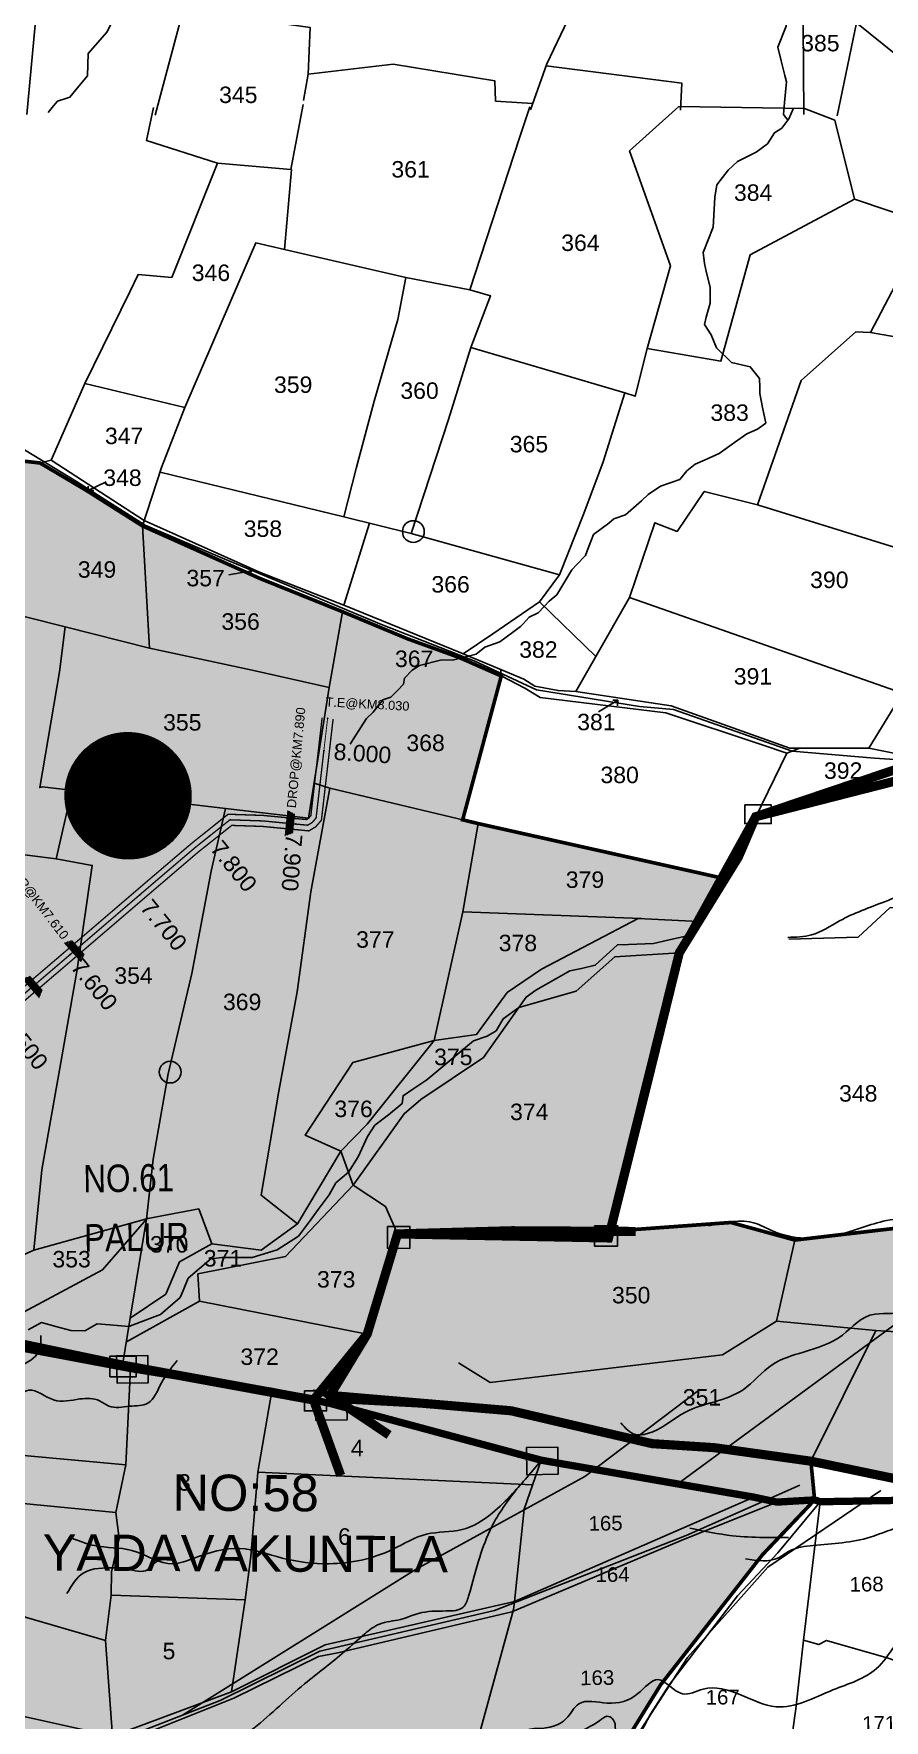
# Model space of a CAD drawing. Header units: inches. Extents: x 200003 to 248779, y 1594258 to 1607376.
# Drawn here: x 210331 to 211260, y 1603128 to 1604971 of the extents above; entities that cross this region are included whole.
import ezdxf
from ezdxf.enums import TextEntityAlignment as Align

# ---------------------------------------------------------------- set-up
doc = ezdxf.new("R2010")
doc.units = ezdxf.units.IN
doc.header["$LTSCALE"] = 15
doc.header["$MEASUREMENT"] = 0
doc.linetypes.add('DASHED2', pattern=[0.375, 0.25, -0.125])
doc.linetypes.add('HIDDEN2', pattern=[0.1875, 0.125, -0.0625])
for name, color, linetype in [('BOUNDRY STONES', 240, 'Continuous'), ('CANAL1', 7, 'Continuous'), ('CSMark', 72, 'Continuous'), ('DIMENSION', 7, 'Continuous'), ('PLOT', 7, 'Continuous'), ('PLOT NO', 7, 'Continuous'), ('PLOTS', 7, 'Continuous'), ('PLOTS NO', 7, 'Continuous'), ('ROAD', 1, 'Continuous'), ('ROADS', 1, 'Continuous'), ('STREAM', 4, 'Continuous'), ('STREAMS', 4, 'Continuous'), ('STRUCTURE', 5, 'Continuous'), ('text2', 7, 'Continuous'), ('VILLAGE BOUNDRY', 5, 'Continuous'), ('VILLAGE STONES', 240, 'Continuous'), ('WUA-14', 3, 'Continuous')]:
    doc.layers.add(name, color=color, linetype=linetype)
doc.styles.add('ARIALN', font='ARIALN.TTF')
doc.styles.get("Standard").update_dxf_attribs({"font": 'arial.ttf'})
pattern_1 = [(45, (0, 0), (-0.088388347648, 0.088388347648), [])]

# ---------------------------------------------------------------- blocks, each defined once
blk = doc.blocks.new('DROP')
h = blk.add_hatch()
h.set_pattern_fill('ANSI31', color=1, scale=10, angle=45)
h.set_pattern_definition([(90, (-324.4107, -25.7687), (-1.25, 0), [])])
h.paths.add_polyline_path([(-9.9, -4.3), (-13.8, 4.1), (13.8, 4.1), (10.2, -4.3)])
at = {"layer": 'STRUCTURE', "color": 5, "const_width": 0.49}
blk.add_lwpolyline([(-9.9, -4.3), (-13.8, 4.1), (13.8, 4.1), (10.2, -4.3), (-9.9, -4.3)], dxfattribs=at)
at = {"layer": 'STRUCTURE', "color": 5}
blk.add_circle((0, 0), 1.33, dxfattribs=at)

msp = doc.modelspace()

# ---------------------------------------------------------------- hatches: boundary and pattern name
at = {"layer": 'PLOTS NO', "true_color": 0xafd9aa}
h = msp.add_hatch(dxfattribs=at)
h.set_pattern_fill('ANSI31', color=9)
h.set_pattern_definition(pattern_1)
h.paths.add_polyline_path([(211326.4, 1603385.9), (211284.2, 1603389.5), (211180.2, 1603411.1), (211074.4, 1603425.9), (211006.6, 1603430.3), (210852.6, 1603466.2), (210636.6, 1603478), (210695.3, 1603550.1), (210728.4, 1603659.5), (210960.8, 1603662.4), (211092.8, 1603672), (211162.7, 1603652.8), (211293.3, 1603668.1), (211368.1, 1604048.2), (211474.1, 1604069.4), (211538.9, 1604053.4), (211559, 1604080.7), (211564.4, 1604117.4), (211605.1, 1604146), (211612.3, 1604184.7), (211644.1, 1604280.2), (211682.9, 1604381.5), (211761, 1604495.6), (211813.8, 1604632.1), (211868.6, 1604624.2), (211984.6, 1604634.3), (212059.5, 1604824.5), (212097.2, 1604915.5), (212091.2, 1605001.5), (212026.3, 1605110.4), (212085.5, 1605173.5), (212164.3, 1605252.9), (212209.3, 1605274.7), (212278.5, 1605328.9), (212351.4, 1605410.3), (212388.4, 1605400.9), (212480.3, 1605364.2), (212591.5, 1605298.5), (212625.8, 1605281.3), (212681.3, 1605229.5), (212740.8, 1605173), (212851, 1605097.7), (212891.7, 1605066.2), (212906.7, 1605055.9), (212962.8, 1605027.3), (212993.7, 1604972.1), (212911.3, 1604910.4), (212818.7, 1604848.4), (212729.8, 1604779.2), (212650.7, 1604685.8), (212616.5, 1604636.2), (212570.4, 1604526.3), (212519.2, 1604415.3), (212439.6, 1604249.4), (212419.5, 1604204), (212330.7, 1604118.5), (212304.8, 1604093.6), (212278.2, 1604078.6), (212150.3, 1603987.3), (212126.2, 1603962.1), (212110.9, 1603948.6), (212092.9, 1603933.8), (212064.9, 1603909.4), (212043.8, 1603889.3), (211993, 1603864.6), (211901.6, 1603806.4), (211845.4, 1603760.5), (211829.8, 1603730), (211825.8, 1603722.7), (211738.4, 1603652.2), (211635.4, 1603610.5), (211584.7, 1603572.2), (211502.8, 1603526.5), (211469.3, 1603512.5), (211414.3, 1603492.2)])
at = {"layer": 'PLOTS NO', "true_color": 0xf7abae}
h = msp.add_hatch(dxfattribs=at)
h.set_pattern_fill('ANSI31', color=241)
h.set_pattern_definition(pattern_1)
h.paths.add_polyline_path([(209323.8, 1604005.8), (209389.8, 1604112.6), (209424.7, 1604186.9), (209478.8, 1604292.5), (209493.9, 1604292.2), (209548.4, 1604368.4), (209634.9, 1604333.7), (209649.3, 1604415), (209713.5, 1604406.3), (209778.5, 1604564.1), (209799, 1604608.3), (209826.5, 1604606.8), (209818.9, 1604535.3), (209924.8, 1604512.1), (209906.4, 1604440.9), (209961.3, 1604369.3), (210051.2, 1604360), (210076.2, 1604289.7), (210115.4, 1604297.2), (210133.5, 1604381.3), (210271.8, 1604361.6), (210285.7, 1604458.9), (210295.2, 1604506.9), (210337.7, 1604502.1), (210388.5, 1604472), (210449.7, 1604433.3), (210578, 1604375.9), (210668.4, 1604339.5), (210740, 1604309.7), (210795.1, 1604289.8), (210841.8, 1604269.3), (210799.6, 1604112.1), (210816.5, 1604108), (211086.4, 1604047.7), (211048.3, 1603986.1), (211036.4, 1603966.8), (211002.1, 1603827.3), (210960.8, 1603662.4), (210853.6, 1603663), (210728.4, 1603659.5), (210695.3, 1603550.1), (210636.6, 1603478), (210591, 1603487.5), (210436.7, 1603512.4), (210238.6, 1603552.7), (210228.2, 1603681.3), (210253.5, 1603839.7), (210017.5, 1603876.3), (209780.4, 1603916.1), (209535, 1603967.8), (209444.7, 1603985.2)])
at = {"layer": 'PLOTS NO', "true_color": 0x105689}
h = msp.add_hatch(color=146, dxfattribs=at)
h.dxf.hatch_style = 1
h.paths.add_polyline_path([(210775.9, 1602747.8), (210759.7, 1602739.9), (210718.1, 1602726.5), (210683.3, 1602717.7), (210632.4, 1602707.6), (210592.8, 1602704.7), (210554.8, 1602702.7), (210501.8, 1602693.2), (210454.3, 1602687.8), (210402.9, 1602687.4), (210193.5, 1602683.9), (209853.8, 1602691.1), (209841.1, 1602687.9), (209900.2, 1602801.9), (210050.1, 1603096.3), (210190.3, 1603387.9), (210238.6, 1603552.7), (210436.7, 1603512.4), (210591, 1603487.5), (210636.6, 1603478), (210852.6, 1603466.2), (211006.6, 1603430.3), (211180.2, 1603411.1), (211184.3, 1603368.8), (211127.5, 1603309.1), (211016.1, 1603166.9), (210926.6, 1603022.2), (210852.8, 1602916.2)])
at = {"layer": 'text2'}
h = msp.add_hatch(dxfattribs=at)
h.set_pattern_fill('ANSI31', color=5)
h.set_pattern_definition([(45, (19570.50388, -8540.25505), (-0.088388347648, 0.088388347648), [])])
edge = h.paths.add_edge_path()
edge.add_arc((210433.9, 1604138.4), 69.1, 0, 360)
h.paths.add_polyline_path([(210355.3, 1604107.3), (210512.6, 1604107.3), (210512.6, 1604169.4), (210355.3, 1604169.4)], flags=9)

# ---------------------------------------------------------------- linework, layer by layer
at = {"layer": 'BOUNDRY STONES', "color": 1}
for points in [[(211108, 1604128.5), (211136.9, 1604128.4), (211136.8, 1604107.9), (211107.9, 1604108)], [(210717.4, 1603667.8), (210741.9, 1603667.7), (210741.7, 1603643.7), (210717.3, 1603643.8)], [(210943.8, 1603668.5), (210969.1, 1603668.4), (210969, 1603646.2), (210943.6, 1603646.3)], [(210414.1, 1603525.9), (210442.7, 1603525.8), (210442.6, 1603503.3), (210414, 1603503.4)], [(210626.8, 1603488), (210651, 1603487.9), (210650.9, 1603466), (210626.7, 1603466.1)]]:
    msp.add_lwpolyline(points, close=True, dxfattribs=at)
for centre in [(210745.7, 1604427.1), (210479.9, 1603836.4)]:
    msp.add_circle(centre, 11.9, dxfattribs=at)
at = {"layer": 'CANAL1', "color": 200, "const_width": 1.5}
for points in [[(210285.7, 1603900.2), (210370.4, 1603972.6), (210454.5, 1604044.7), (210502.8, 1604085.9), (210543.2, 1604118.2), (210581.4, 1604116.9), (210628.8, 1604112.4), (210631.2, 1604113.8), (210633.7, 1604116.7), (210646, 1604223.7)], [(210293.4, 1603891), (210378.2, 1603963.5), (210462.3, 1604035.6), (210510.4, 1604076.7), (210547.2, 1604106), (210580.7, 1604104.9), (210631.6, 1604100), (210639, 1604104.5), (210645.2, 1604111.6), (210658, 1604222.3)]]:
    msp.add_lwpolyline(points, dxfattribs=at)
at = {"layer": 'CANAL1', "color": 1, "linetype": 'HIDDEN2', "ltscale": 4}
msp.add_lwpolyline([(210647.9, 1604187.7, 1, 1, 0), (210652, 1604223, 0, 0, 0)], format="xyseb", dxfattribs=at)
at = {"layer": 'CANAL1', "color": 1, "linetype": 'HIDDEN2', "ltscale": 4, "const_width": 1.5}
msp.add_lwpolyline([(210289.6, 1603895.6), (210374.3, 1603968), (210458.4, 1604040.2), (210506.6, 1604081.3), (210545.2, 1604112.1), (210581, 1604110.9), (210630.2, 1604106.2), (210635.1, 1604109.1), (210639.4, 1604114.1), (210647.9, 1604187.7)], dxfattribs=at)
at = {"layer": 'PLOT'}
for points in [[(211469.3, 1603512.5), (211470.2, 1603526.5), (211564.1, 1603645.9), (211610.6, 1603728.8), (211620.8, 1603747.2), (211635.3, 1603824), (211628.6, 1603938.5), (211616.9, 1603982.4), (211585.9, 1604015.6), (211538.9, 1604053.4), (211474.1, 1604069.4), (211368.1, 1604048.2), (211342.1, 1604044.7), (211310.3, 1604014.2), (211266.8, 1604016.2), (211231.7, 1603983.9), (211156, 1603981.5)], [(211092.8, 1603672), (211162.7, 1603652.8), (211293.3, 1603668.1), (211358.8, 1603679.1), (211422.6, 1603724.8), (211503.3, 1603714.1)], [(211162.7, 1603652.8), (211142.5, 1603564.3)], [(210795.1, 1603518.7), (210829.6, 1603497.1), (211083.6, 1603527.4), (211142.5, 1603564.3), (211251.1, 1603553.8), (211392.4, 1603544.5), (211470.2, 1603526.5)], [(211180.2, 1603411.1), (211251.1, 1603553.8)], [(210436.7, 1603512.4), (210431.4, 1603407.2), (210420.6, 1603354.9), (210424.3, 1603326.8), (210415.7, 1603290.3), (210415.3, 1603264.7), (210409.4, 1603215), (210416.7, 1603110.4)], [(210591, 1603487.5), (210575.6, 1603399), (210567.9, 1603307), (210561.8, 1603259.5), (210547, 1603159.2)], [(210208.2, 1603427.7), (210431.4, 1603407.2)], [(210575.6, 1603399), (210876.1, 1603385.4)], [(210774, 1602885.5), (210789, 1603012.5), (210792.1, 1603028.3), (210808.7, 1603079), (210855.1, 1603249.2), (210856.1, 1603257.6), (210866.8, 1603358.5), (210885.5, 1603412.2)], [(209672.8, 1602428.5), (209729.3, 1602440.3), (209843.6, 1602438.4), (210003.3, 1602449.6), (210036.9, 1602451.5), (210197.3, 1602465.4), (210385.7, 1602479.8), (210512.2, 1602523.9), (210627.5, 1602617.7), (210702.1, 1602671.6), (210764.9, 1602723.6), (210852.8, 1602916.2), (210926.6, 1603022.2), (211016.1, 1603166.9), (211127.5, 1603309.1), (211184.3, 1603368.8)], [(211143.1, 1603366.4), (211038.3, 1603324.4), (210853.2, 1603246.5), (210663.1, 1603201.5), (210642.1, 1603197.7), (210549.5, 1603152.1), (210418.5, 1603099.7), (210166.4, 1603014.3), (209976.8, 1602935.5)], [(209989.4, 1602960.9), (210162.2, 1603023.1), (210416.7, 1603110.4), (210547, 1603159.2), (210649.5, 1603210.5), (210856.1, 1603257.6), (211117.9, 1603371.8)], [(210420.6, 1603354.9), (210199, 1603376.6)], [(211190.4, 1603366.8), (211144.1, 1603311.1), (211100, 1603264), (211025.8, 1603167.2), (211004.9, 1603134.7), (210964.2, 1603057.5)], [(211148.3, 1603031.8), (211163.8, 1603140.4), (211172.3, 1603215.5), (211190.4, 1603366.8)], [(210156.2, 1603288.6), (210409.4, 1603215)], [(210415.3, 1603264.7), (210561.8, 1603259.5)], [(211172.3, 1603215.5), (211188.8, 1603210.6), (211197.2, 1603215.3), (211264.6, 1603195.9), (211376.9, 1603156.4)], [(210099.7, 1603180.8), (210416.7, 1603110.4)]]:
    msp.add_lwpolyline(points, dxfattribs=at)
at = {"layer": 'PLOTS'}
for points in [[(211096.4, 1605399), (211100.9, 1605278.5), (211036, 1605174.9), (210983.8, 1605091.4), (210922.3, 1605002.6), (210891.7, 1604938.2), (210873.9, 1604888.1)], [(210630.8, 1604927.2), (210633.1, 1604978), (210550.3, 1604989.7), (210493.6, 1604995.6), (210463.4, 1604882.4)], [(211172.4, 1604882.8), (211171.8, 1604982.9), (211230.2, 1604983.3), (211347.8, 1604888.3)], [(211230.2, 1604983.3), (211209, 1604881.6)], [(210876.4, 1604895.1), (210835.5, 1604897.7), (210834.9, 1604919.6), (210723.7, 1604938.1), (210630.8, 1604927.2), (210625.5, 1604898.2)], [(210891, 1604936), (211039.2, 1604917.1), (211037.8, 1604887.6)], [(210295.2, 1604506.9), (210335.7, 1604501.7), (210349.9, 1604505.2), (210386.8, 1604588.8), (210435.7, 1604689.1), (210444.9, 1604708.1), (210481.7, 1604704.9), (210531.8, 1604829.9), (210454, 1604854.6), (210461.8, 1604890.7)], [(210531.8, 1604829.9), (210611.8, 1604823), (210625.3, 1604893.9)], [(210977, 1604578.6), (210808.7, 1604628.3), (210830.2, 1604684.7), (210807.5, 1604691.2), (210861.9, 1604857.4), (210873.1, 1604891.4)], [(210883.7, 1604350.2), (210905.6, 1604380), (210931.9, 1604446.9), (210953, 1604503.5), (210977, 1604578.6), (210988.2, 1604575), (211001.1, 1604627.3), (211026.9, 1604717.7), (210982, 1604843.3), (211036, 1604891.8), (211173.3, 1604889.6), (211206.5, 1604876.7), (211227.8, 1604790.6), (211303.8, 1604764.9)], [(211507, 1604597.7), (211386.2, 1604619.8), (211245.5, 1604644.7), (211284.2, 1604719), (211303.8, 1604764.9), (211325.2, 1604803.1), (211373, 1604883.2), (211469.4, 1604870.1)], [(210280.9, 1604344.1), (210365.2, 1604322.9), (210457.4, 1604299.6), (210449.7, 1604433.3), (210470.6, 1604497.1), (210495.9, 1604562.6), (210554.9, 1604699.6), (210573.4, 1604742.6), (210604.9, 1604735.6), (210612.4, 1604822.9)], [(211227.8, 1604790.6), (211113.8, 1604729.7), (211081.9, 1604613.5), (211001.1, 1604627.3)], [(210807.5, 1604691.2), (210737.6, 1604704.8), (210604.9, 1604735.6)], [(210737.6, 1604704.8), (210728.7, 1604659.1), (210702.7, 1604569.8), (210683.3, 1604495.9), (210669.6, 1604443.4), (210743.4, 1604425), (210784.2, 1604549.5), (210808.7, 1604628.3)], [(211511.6, 1604338), (211364.2, 1604381.2), (211121.9, 1604456.5), (211169.7, 1604592.4), (211229.5, 1604645.5), (211245.5, 1604644.7)], [(211243.4, 1604190.4), (211278.2, 1604246.8), (211364.2, 1604381.2), (211390.5, 1604434.8), (211456.5, 1604529.2), (211507, 1604597.7), (211547.1, 1604591.8), (211573.9, 1604546.8), (211605.7, 1604491.5)], [(210386.8, 1604588.8), (210495.9, 1604562.6)], [(210337.7, 1604502.1), (210388.5, 1604472), (210449.7, 1604433.3), (210578, 1604375.9), (210668.4, 1604339.5), (210740, 1604309.7), (210795.1, 1604289.8), (210841.8, 1604269.3), (210867.4, 1604256.1), (210884.4, 1604245.8), (211021.6, 1604229.1), (211126.8, 1604193.9), (211153.9, 1604184.8), (211168, 1604190.4)], [(210349.9, 1604505.2), (210451.6, 1604439.2), (210577.6, 1604382.6), (210671.4, 1604346.1), (210797.7, 1604294.6), (210866.5, 1604265.8), (210878.6, 1604258.3), (210903.8, 1604253.3), (210923.2, 1604252.2), (211027.6, 1604236.6), (211157.2, 1604190.4), (211243.4, 1604190.4), (211305.8, 1604178.2)], [(210669.6, 1604443.4), (210469, 1604492)], [(211121.9, 1604456.5), (211063.6, 1604471.1), (211034.1, 1604427.3), (211009.8, 1604436.7), (210982, 1604355.2), (210945.1, 1604290.5), (210923.2, 1604252.2)], [(210697.8, 1604436.4), (210669.9, 1604346.7)], [(210743.4, 1604425), (210905.6, 1604380)], [(210982, 1604355.2), (211280.5, 1604250.4)], [(210457.4, 1604299.6), (210569.6, 1604275.5), (210653.7, 1604256.8), (210668.4, 1604339.5)], [(210945.1, 1604290.5), (210883.7, 1604350.2), (210832.7, 1604315.5), (210800.3, 1604293.5)], [(210653.7, 1604256.8), (210631.2, 1604113.8), (210540.3, 1604124.5), (210340.5, 1604148), (210337.3, 1604147.3), (210359, 1604274), (210365.2, 1604322.9)], [(210799.6, 1604112.1), (210841.8, 1604269.3), (210841.4, 1604276.3)], [(210637.2, 1604152), (210654.5, 1604146.8), (210633.5, 1604033.3), (210618.8, 1603924.1), (210598.5, 1603815.7), (210579.3, 1603701.8), (210619, 1603670.7), (210579.3, 1603641.6), (210525.3, 1603648.8)], [(210268.6, 1604080.5), (210355.3, 1604069.3), (210372.4, 1604144.3)], [(210799.7, 1604011.6), (210816.5, 1604108), (210654.5, 1604146.8)], [(210436.2, 1603567.4), (210454, 1603675.7), (210461.3, 1603741.1), (210477.6, 1603834.3), (210503.6, 1603944.1), (210524.6, 1604055.9), (210540.3, 1604124.5)], [(210816.5, 1604108), (211086.4, 1604047.7)], [(210355.3, 1604069.3), (210394.7, 1604062.3), (210378.1, 1603948.5), (210360.3, 1603846.8), (210339.6, 1603729.4), (210331, 1603641.7), (210303.9, 1603629.9), (210273.8, 1603644), (210267.8, 1603651.4), (210230.3, 1603668.4)], [(210994.9, 1604004.2), (210799.7, 1604011.6), (210768.5, 1603871), (210679.6, 1603847), (210627.6, 1603767.3), (210666.6, 1603749.8)], [(210666.6, 1603749.8), (210695.3, 1603779.5), (210768.5, 1603871), (210814.8, 1603877.6), (210848.1, 1603923.3), (210885.8, 1603948.9), (210991.4, 1604004.4), (211057.4, 1604000.8)], [(210432.1, 1603541.7), (210512, 1603586), (210510.3, 1603616), (210605.9, 1603634.8), (210679.8, 1603712.7), (210735.5, 1603790.8), (210753.9, 1603806.3), (210822.4, 1603852.3), (210861, 1603907), (210923.5, 1603924.8), (210965.8, 1603962.5), (211036.4, 1603966.8)], [(210454, 1603675.7), (210405.9, 1603620.4), (210314.7, 1603571.6), (210303.9, 1603629.9)], [(210331, 1603641.7), (210455.6, 1603676.2), (210511.2, 1603686.9), (210525.3, 1603648.8), (210490.2, 1603629), (210475.1, 1603593.7), (210436.2, 1603567.4), (210427.9, 1603516.1)], [(210512, 1603586), (210695.3, 1603550.1)]]:
    msp.add_lwpolyline(points, dxfattribs=at)
at = {"layer": 'PLOTS NO'}
for points in [[(210390.3, 1604471.9), (210409.9, 1604481.4)], [(210390.3, 1604476.8), (210390.3, 1604471.9), (210396.3, 1604471.9)], [(210568.7, 1604384.3), (210544, 1604380)], [(210565.8, 1604386.4), (210568.7, 1604384.3), (210567.2, 1604381.8)], [(210969.3, 1604242.7), (210948.1, 1604230.2)], [(210963.8, 1604242.7), (210969.3, 1604242.7), (210968.7, 1604236.7)]]:
    msp.add_lwpolyline(points, dxfattribs=at)
at = {"layer": 'ROAD', "color": 30}
msp.add_lwpolyline([(211032.4, 1603384.7), (211289.9, 1603573.5), (211567.1, 1603771.6), (211648.7, 1603824.6), (211691.9, 1603847.5), (211822, 1603955.6), (211947.8, 1604026.1), (211992.4, 1604088.7), (212040.9, 1604217.2), (212248.2, 1604365.9)], dxfattribs=at)
at = {"layer": 'ROAD'}
for points in [[(210493.5, 1603133.5), (210748.9, 1603293.2), (210933.1, 1603394.5), (211058.7, 1603489.4)], [(210003.3, 1602449.6), (209984.7, 1602481.2), (210024.9, 1602720.3), (210066.7, 1602954.5), (210075.3, 1602988.1), (210452.4, 1603117.6), (210534.7, 1603149.5), (210643.5, 1603203.5), (210834.5, 1603248.1), (211043.8, 1603329.9), (211168, 1603384.9)], [(211256.6, 1603379.1), (211133.3, 1603295.4), (211045.5, 1603196.7), (210888.5, 1602954.4), (210854.9, 1602910.4), (210817.8, 1602829.3), (210778.4, 1602739.5), (210759, 1602702.7)]]:
    msp.add_lwpolyline(points, dxfattribs=at)
at = {"layer": 'ROADS', "color": 1}
msp.add_lwpolyline([(210323.4, 1604882.8), (210337.2, 1605032.5), (210358, 1605178.2), (210346.1, 1605235.9), (210374.4, 1605322.2), (210383.7, 1605424.1)], dxfattribs=at)
at = {"layer": 'ROADS'}
msp.add_lwpolyline([(210314, 1604520.5), (210377.4, 1604481.7), (210452.5, 1604434.2), (210539.5, 1604396.8), (210636.8, 1604356.5), (210710.9, 1604325.7), (210812, 1604285.9), (210880.2, 1604254.3), (210992.7, 1604235.9), (211030.1, 1604232.5), (211159.6, 1604187.1), (211249.7, 1604179.5), (211299.8, 1604176.1)], dxfattribs=at)
at = {"layer": 'STREAM'}
for points in [[(211154.9, 1603983.6), (211181, 1603986.3), (211211.6, 1604001.7), (211260.8, 1604022.6), (211290.7, 1604035.8), (211347.5, 1604074.2), (211406.4, 1604116.7), (211443.9, 1604137), (211492.6, 1604150.9), (211532.1, 1604166.4), (211576.3, 1604228.1), (211590.8, 1604241.4), (211614.5, 1604290.7), (211642.1, 1604317.9), (211655, 1604367.7), (211707.8, 1604441.3), (211749.4, 1604513.9), (211766.1, 1604565.1), (211781.6, 1604644.2), (211830.8, 1604718.7), (211879.7, 1604801.6), (211906.2, 1604906.9), (211958.9, 1604993.5), (211964.5, 1605022.8), (211984.1, 1605100.2), (212020.1, 1605146.2), (212060.2, 1605181.3), (212084.2, 1605213.8), (212094.3, 1605238.1)], [(210972.6, 1603453), (210988.4, 1603440.3), (211001.7, 1603441.3), (211043, 1603464.7), (211106, 1603489.2), (211138, 1603516.6), (211172, 1603530.3), (211214.7, 1603549), (211250.4, 1603571.9), (211280.8, 1603577.2), (211282.1, 1603593.8), (211312.3, 1603629.8), (211329, 1603670.5), (211336.1, 1603699.1), (211347.5, 1603713.5), (211362.6, 1603726.5), (211391.9, 1603746.1), (211418.9, 1603769.8), (211466.6, 1603819.3), (211499.4, 1603861.9), (211511.9, 1603903), (211533.7, 1603945.6), (211548, 1604003.6), (211563, 1604029), (211566.6, 1604046.1), (211543.3, 1604072.2), (211524.1, 1604104.2), (211505, 1604126.2), (211510.8, 1604156.6)], [(211341.2, 1603708.4), (211332.3, 1603699.7), (211315.2, 1603682.8), (211297.3, 1603678), (211262.7, 1603674), (211209.4, 1603658.3), (211138.2, 1603662.8), (211119.1, 1603671.3), (211068.8, 1603668.3)], [(210224.5, 1603518.3), (210246.8, 1603513.4), (210291.8, 1603512.9), (210314.6, 1603515.6), (210336.3, 1603531.3), (210338.7, 1603548.6)], [(210226.6, 1603493.8), (210240.1, 1603490.5), (210254.2, 1603485.5), (210285.9, 1603479.5), (210303.4, 1603478), (210325.5, 1603488.8), (210352.5, 1603478.1), (210381.2, 1603479.1), (210402.8, 1603477.1), (210412.9, 1603471.4), (210435.7, 1603471.1), (210455.5, 1603474.4), (210470.4, 1603496.8), (210487.6, 1603521)], [(210885.5, 1603412.2), (210854.2, 1603375.7), (210831.8, 1603354.4), (210799, 1603336.3), (210760.2, 1603331.4), (210723, 1603314.7), (210653.5, 1603299), (210602.2, 1603305.3), (210556.2, 1603315.8), (210505.8, 1603305.1), (210483, 1603298.9), (210438.1, 1603313.5), (210397.4, 1603318.8), (210373.2, 1603326.7)], [(210858.8, 1603381), (210831.1, 1603339), (210818.3, 1603306.1), (210806, 1603263.6), (210800.3, 1603251.7), (210781.6, 1603247.4), (210751.4, 1603244.8), (210731.6, 1603238.2), (210708.8, 1603233.1), (210692.8, 1603222.6), (210670.6, 1603203.1), (210626.8, 1603167.8), (210571.5, 1603119.3), (210514.9, 1603082.5), (210454.5, 1603060.5), (210407.1, 1603042.1), (210360.4, 1603012.6), (210307.4, 1602993.4), (210221.6, 1602981.6), (210116.6, 1602945.9), (210063.7, 1602941), (210012.1, 1602922), (209979.7, 1602924.5), (209896.8, 1602912.7)], [(211351.4, 1603372.9), (211333.3, 1603352.4), (211315.9, 1603345.5), (211281.6, 1603340.3), (211245.1, 1603328.1), (211182.8, 1603319), (211156.4, 1603312.8), (211144.8, 1603305.6), (211108.6, 1603304.3)], [(211047.9, 1603338), (211094.5, 1603329.6), (211128.2, 1603327.8), (211155.9, 1603327.8)], [(210367, 1603266.6), (210385.5, 1603289.2), (210418.9, 1603294.4), (210432.5, 1603293.4), (210455.4, 1603292.6), (210461.2, 1603298.5), (210470, 1603303.4)], [(211506.5, 1603317.9), (211486.8, 1603293.9), (211448.2, 1603301.1), (211429.5, 1603310.4), (211387.3, 1603281.7), (211348.5, 1603248.5), (211293.1, 1603232.2), (211251.9, 1603184.5), (211204.3, 1603161.1), (211142.2, 1603142.8), (211062.3, 1603162), (211039.7, 1603156.9), (211013.2, 1603172.4), (210991.2, 1603157.1), (210957.7, 1603146.7), (210926.6, 1603146), (210912.9, 1603129.8), (210882.2, 1603118.9), (210873.4, 1603118.4), (210856.6, 1603108.1), (210830.7, 1603103.4), (210804.7, 1603104.8), (210773.2, 1603100)], [(211785.5, 1603184), (211756.6, 1603165.2), (211726.4, 1603158.2), (211681.3, 1603146.3), (211661.3, 1603129.9), (211641.3, 1603116), (211605.9, 1603095.8), (211552.6, 1603041), (211520, 1602987.6), (211501.6, 1602943.9), (211468.4, 1602893.5), (211447.3, 1602874.2), (211401.6, 1602867), (211361.1, 1602866.4), (211272.9, 1602855.3), (211212.3, 1602851.4), (211136.8, 1602848), (211036.5, 1602828.1), (210965.8, 1602819.9), (210927, 1602790.2), (210885.6, 1602774.2), (210803.4, 1602757.4), (210757.5, 1602736.7), (210665.6, 1602711.2), (210631.8, 1602703.6), (210555.8, 1602697.9), (210511.2, 1602690.6), (210441.7, 1602682.9), (210386.5, 1602676.4), (210350.2, 1602684.4), (210308.6, 1602726.7), (210208.3, 1602747.1), (210144.2, 1602767.2), (210127.8, 1602776.4), (210101.1, 1602782.7), (210086.1, 1602827.3)], [(210502.4, 1602438.4), (210518.9, 1602447.3), (210554.7, 1602480.3), (210588.1, 1602494.7), (210615.3, 1602518.9), (210720.8, 1602590.7), (210768.6, 1602626.4), (210812.2, 1602657.8), (210840.7, 1602690.2), (210881.1, 1602740.3), (210931.9, 1602778.5), (210969.8, 1602785), (211002.1, 1602810.3), (211039.5, 1602815.6), (211152.9, 1602841.1), (211240.6, 1602833.9), (211305.1, 1602840.3), (211387.2, 1602843.3), (211443.3, 1602851.3), (211492.5, 1602876.2), (211511.8, 1602915.7), (211596, 1603003.8), (211625.1, 1603060.2), (211646.9, 1603087.6), (211716.9, 1603125.3), (211746.6, 1603143.1), (211773.5, 1603154.1), (211794.6, 1603167), (211829.1, 1603184.8)], [(210909.7, 1603076), (210914.7, 1603087.9), (210922.7, 1603109.7), (210949.6, 1603127.8), (210957.4, 1603132.3), (210963, 1603130), (210971.4, 1603094.5), (210984.5, 1603096.1), (210978.6, 1603088.4), (210945.9, 1603083.6), (210928.2, 1603081.8), (210915.7, 1603074.5), (210909.7, 1603076)]]:
    msp.add_spline(points, degree=3, dxfattribs=at)
at = {"layer": 'STREAMS', "color": 4}
for points in [[(210346.4, 1604885.3), (210352.4, 1604892.3), (210356.9, 1604897.6), (210365.9, 1604900.6), (210370.3, 1604902.1), (210380, 1604913.8), (210389.5, 1604925.3), (210390.2, 1604949.5), (210400.7, 1604961.5), (210410.7, 1604972.8), (210420, 1604991.4), (210432.4, 1605001.1), (210441.3, 1605008), (210450.2, 1605028.9), (210456, 1605043.4), (210463, 1605060.7), (210465.9, 1605068), (210482.9, 1605080.8), (210492.4, 1605098.3), (210497.7, 1605122.8), (210508.4, 1605132.8), (210517, 1605146.4), (210525.1, 1605159.2), (210537.7, 1605179.2)], [(211170.4, 1605084.6), (211171.6, 1605071.2), (211172.9, 1605056.5), (211165.3, 1605042.3), (211159.4, 1605031.4), (211157, 1605010.6), (211154.8, 1604992.4), (211153.3, 1604979.6), (211144.1, 1604956.5), (211147.8, 1604941.5), (211151.8, 1604925.6), (211153.5, 1604918.7), (211151.4, 1604896), (211150.2, 1604882.9), (211155.3, 1604876.4)], [(211161.2, 1604889.8), (211156, 1604878.4), (211148.3, 1604867.9), (211140.5, 1604863.1), (211132.6, 1604851.1), (211120.3, 1604841.9), (211099.9, 1604831.5), (211089.8, 1604822.3), (211077.4, 1604806), (211075.2, 1604792.8), (211074.1, 1604772.5), (211073.4, 1604759.7), (211062.6, 1604732.3), (211063.8, 1604720.1), (211066.2, 1604710.1), (211070, 1604694.3), (211070.2, 1604676.9), (211065.9, 1604661.3), (211063.8, 1604653.5), (211071.2, 1604642.2), (211077.1, 1604627.8), (211093.6, 1604611.8), (211113.9, 1604607.3), (211124.2, 1604594.3), (211124.4, 1604585), (211124.5, 1604577.9), (211127.2, 1604562.9), (211131, 1604545.7), (211121.7, 1604538.9), (211110.2, 1604534.1), (211096.7, 1604524.4), (211080, 1604512.4), (211064.7, 1604505.7), (211053.7, 1604500.9), (211044.7, 1604493.4), (211036.8, 1604484.2), (211015.7, 1604476.7), (211002.5, 1604467.7), (210994.9, 1604460.9), (210986.2, 1604453.2), (210977.5, 1604445.4), (210964.8, 1604441.1), (210959.4, 1604436.2), (210942.7, 1604423.8), (210940, 1604417.5), (210936.8, 1604408.9), (210933.8, 1604401.1), (210924.2, 1604390.9), (210919, 1604385.4), (210909.1, 1604369.1), (210902.5, 1604358.1), (210894.3, 1604351), (210888.8, 1604345.3), (210882, 1604338.4), (210872.2, 1604333.5), (210865.6, 1604326.2), (210862.9, 1604323.3), (210854, 1604316.7), (210840.1, 1604306.5), (210823.8, 1604300.9), (210814.2, 1604293.3), (210790.1, 1604286.8), (210775.4, 1604286.7), (210752.6, 1604280.9), (210744.5, 1604275.6), (210735.9, 1604267), (210734.9, 1604260.2), (210728.5, 1604253.6), (210721.1, 1604246), (210712.5, 1604243.1), (210701.7, 1604229.9), (210694.5, 1604222.9), (210688.6, 1604213.6), (210680.3, 1604200.6), (210676.6, 1604194.9)], [(211048.3, 1603986.1), (211024, 1603980.6), (211008.2, 1603977), (210980.7, 1603976), (210968.7, 1603975.6), (210944.5, 1603953.2), (210929.4, 1603949.7), (210916.9, 1603946.9), (210904, 1603939.6), (210879.6, 1603925.8), (210869, 1603918.4), (210861, 1603907), (210843.8, 1603894.5), (210836.2, 1603881.5), (210826.2, 1603875.6), (210811.5, 1603870.5), (210769.3, 1603835.3), (210760.5, 1603828.1), (210745, 1603817.6), (210734.5, 1603810.6), (210733.4, 1603801.9), (210718.7, 1603789.7), (210703.6, 1603778.2), (210695.6, 1603766), (210685.5, 1603743.7), (210674.7, 1603727.1), (210660.8, 1603715.3), (210653.6, 1603702.3), (210641.6, 1603686.1), (210633.2, 1603674.7), (210620.1, 1603657), (210596.9, 1603642.2), (210569.5, 1603633.6), (210536.2, 1603633.7), (210524.3, 1603632.2), (210511.9, 1603621.6), (210499.7, 1603611), (210494, 1603597.5), (210490.9, 1603590.1), (210469.5, 1603571.3), (210447.3, 1603563.1), (210434.8, 1603558.5), (210414, 1603560.1), (210400.3, 1603561.1), (210386.6, 1603553.5), (210371.5, 1603553.9), (210354.9, 1603558.4), (210339.1, 1603562.6), (210324.7, 1603554.5)]]:
    msp.add_lwpolyline(points, dxfattribs=at)
at = {"layer": 'text2', "color": 2, "linetype": 'Continuous'}
for p in [(210652, 1604223, 72), (210610.7, 1604108.1), (210376.3, 1603969.8)]:
    msp.add_point(p, dxfattribs=at)
at = {"layer": 'text2', "color": 3, "linetype": 'Continuous'}
for p in [(210647.9, 1604187.7), (210616.6, 1604107.5), (210523, 1604094.4), (210446.5, 1604030), (210370.6, 1603964.9)]:
    msp.add_point(p, dxfattribs=at)
at = {"layer": 'VILLAGE BOUNDRY', "linetype": 'DASHED2', "ltscale": 8}
for points, const_width in [([(211887.9, 1604986.8), (211858.6, 1604928.5), (211832, 1604875.4), (211789.9, 1604802.6), (211662.5, 1604582.5), (211587.8, 1604463), (211511.6, 1604338), (211406.8, 1604179.2), (211305.8, 1604178.2), (211119.9, 1604115.5), (211100.9, 1604071.3), (211036.4, 1603966.8), (211002.1, 1603827.3), (210959, 1603655.1), (210728.4, 1603659.5), (210695.3, 1603550.1), (210636.6, 1603478), (210427.9, 1603516.1), (210239, 1603555.7)], 10), ([(211284.2, 1603389.5), (211180.2, 1603411.1), (211074.4, 1603425.9), (211006.6, 1603430.3), (210852.6, 1603466.2), (210654.6, 1603483), (210719.1, 1603439.8), (210654.6, 1603483), (210695.3, 1603550.1), (210728.4, 1603659.5), (210853.6, 1603663), (210988.7, 1603662.2), (210960.8, 1603662.4), (211036.4, 1603966.8), (211048.3, 1603986.1), (211119.9, 1604115.5), (211393.4, 1604185.4)], 10), ([(210248.4, 1603639.7), (210235.9, 1603550.2), (210436.7, 1603512.4), (210591, 1603487.5), (210654.6, 1603474.3), (210885.5, 1603412.2), (211117.9, 1603371.8), (211143.1, 1603366.4), (211184.3, 1603368.8), (211190.4, 1603366.8), (211276.4, 1603368.3), (211389.1, 1603368.9), (211523.6, 1603305.4), (211679.7, 1603225.2), (211827.4, 1603164.4), (211948.5, 1603118.2)], 8), ([(210636.6, 1603478), (210666.3, 1603395.5)], 10)]:
    msp.add_lwpolyline(points, dxfattribs=dict(at, const_width=const_width))
at = {"layer": 'VILLAGE BOUNDRY', "color": 6}
for points in [[(211153.9, 1604184.8), (211119.9, 1604115.5)], [(210728.4, 1603659.5), (210715.2, 1603689.3), (210679.8, 1603712.7), (210666.6, 1603749.8), (210619, 1603670.7)]]:
    msp.add_lwpolyline(points, dxfattribs=at)
at = {"layer": 'VILLAGE STONES'}
for points in [[(210421.4, 1603526.1), (210455.6, 1603526.6), (210456, 1603496.9), (210421.8, 1603496.4)], [(210638.5, 1603485.5), (210672.7, 1603486), (210673.2, 1603456.3), (210639, 1603455.8)], [(210869.3, 1603426.1), (210903.5, 1603426.6), (210903.9, 1603396.8), (210869.7, 1603396.3)]]:
    msp.add_lwpolyline(points, close=True, dxfattribs=at)
at = {"layer": 'WUA-14', "color": 17, "const_width": 4}
for points in [[(210295.2, 1604506.9), (210337.7, 1604502.1), (210388.5, 1604472), (210449.7, 1604433.3), (210578, 1604375.9), (210668.4, 1604339.5), (210740, 1604309.7), (210795.1, 1604289.8), (210841.8, 1604269.3), (210799.6, 1604112.1), (210816.5, 1604108), (211086.4, 1604047.7), (211048.3, 1603986.1), (211036.4, 1603966.8), (211002.1, 1603827.3), (210960.8, 1603662.4), (210853.6, 1603663), (210728.4, 1603659.5), (210695.3, 1603550.1), (210636.6, 1603478), (210591, 1603487.5), (210436.7, 1603512.4), (210238.6, 1603552.7)], [(211284.2, 1603389.5), (211180.2, 1603411.1), (211074.4, 1603425.9), (211006.6, 1603430.3), (210852.6, 1603466.2), (210636.6, 1603478), (210695.3, 1603550.1), (210728.4, 1603659.5), (210960.8, 1603662.4), (211092.8, 1603672), (211162.7, 1603652.8), (211293.3, 1603668.1)], [(210050.1, 1603096.3), (210190.3, 1603387.9), (210238.6, 1603552.7), (210436.7, 1603512.4), (210591, 1603487.5), (210636.6, 1603478), (210852.6, 1603466.2), (211006.6, 1603430.3), (211180.2, 1603411.1), (211184.3, 1603368.8), (211127.5, 1603309.1), (211016.1, 1603166.9), (210926.6, 1603022.2)]]:
    msp.add_lwpolyline(points, dxfattribs=at)
at = {"layer": 'WUA-14', "const_width": 3}
for points in [[(210295.2, 1604506.9), (210337.7, 1604502.1), (210388.5, 1604472), (210449.7, 1604433.3), (210578, 1604375.9), (210668.4, 1604339.5), (210740, 1604309.7), (210795.1, 1604289.8), (210841.8, 1604269.3), (210799.6, 1604112.1), (210816.5, 1604108), (211086.4, 1604047.7), (211048.3, 1603986.1), (211036.4, 1603966.8), (211002.1, 1603827.3), (210960.8, 1603662.4), (210853.6, 1603663), (210728.4, 1603659.5), (210695.3, 1603550.1), (210636.6, 1603478), (210591, 1603487.5), (210436.7, 1603512.4), (210238.6, 1603552.7)], [(211284.2, 1603389.5), (211180.2, 1603411.1), (211074.4, 1603425.9), (211006.6, 1603430.3), (210852.6, 1603466.2), (210636.6, 1603478), (210695.3, 1603550.1), (210728.4, 1603659.5), (210960.8, 1603662.4), (211092.8, 1603672), (211162.7, 1603652.8), (211293.3, 1603668.1)], [(210050.1, 1603096.3), (210190.3, 1603387.9), (210238.6, 1603552.7), (210436.7, 1603512.4), (210591, 1603487.5), (210636.6, 1603478), (210852.6, 1603466.2), (211006.6, 1603430.3), (211180.2, 1603411.1), (211184.3, 1603368.8), (211127.5, 1603309.1), (211016.1, 1603166.9), (210926.6, 1603022.2)]]:
    msp.add_lwpolyline(points, dxfattribs=at)

# ---------------------------------------------------------------- block references
at = {"layer": 'text2', "color": 3, "linetype": 'Continuous'}
for p, rotation in [((210610.8, 1604108.1), 84.0017143704001), ((210376.3, 1603969.8), 131.6410785303888), ((210330.5, 1603930.6), 131.3356358232424)]:
    msp.add_blockref('DROP', p, dxfattribs=dict(at, rotation=rotation))

# ---------------------------------------------------------------- texts
at = {"layer": 'CSMark', "color": 1}
for s, rotation, p in [('8.000', 356.2286, (210658.7, 1604186.8)), ('7.800', 308.9781, (210529.7, 1604085.9)), ('7.900', 265.405, (210615.6, 1604096.8)), ('7.700', 308.9781, (210453.2, 1604021.5)), ('7.600', 308.9781, (210377.3, 1603956.4)), ('7.500', 308.9781, (210301.3, 1603891.4))]:
    msp.add_text(s, height=18, rotation=rotation, dxfattribs=at).set_placement(p, align=Align.MIDDLE_LEFT)
at = {"layer": 'DIMENSION', "insert": (210562.5, 1603396.3), "char_height": 39.645, "width": 486.175, "attachment_point": 2, "rotation": 359.7243}
msp.add_mtext('\\pxqc;NO:58\\PYADAVAKUNTLA', dxfattribs=at)
at = {"layer": 'PLOT NO'}
for s, p in [('165', (210955.8, 1603343.3)), ('164', (210963.4, 1603287.2)), ('168', (211241.1, 1603276.7)), ('163', (210946.6, 1603174.5)), ('167', (211083.8, 1603153.2)), ('171', (211254.9, 1603124.6))]:
    msp.add_text(s, height=15.98, rotation=0.8273, dxfattribs=at).set_placement(p, align=Align.MIDDLE_CENTER)
at = {"layer": 'PLOTS NO'}
for s, p in [('385', (211169.6, 1604952)), ('345', (210533.4, 1604895.5)), ('361', (210721.7, 1604814.1)), ('384', (211096.1, 1604788.6)), ('364', (210907.3, 1604733.8)), ('346', (210503.5, 1604701)), ('359', (210593.4, 1604578.7)), ('360', (210731.5, 1604572.2)), ('383', (211070.4, 1604548.1)), ('347', (210408.6, 1604522.7)), ('365', (210851.1, 1604513.7)), ('348', (210406.8, 1604477)), ('358', (210560.3, 1604421.3)), ('349', (210379, 1604376.7)), ('357', (210497.7, 1604367.3)), ('366', (210765.4, 1604360.5)), ('390', (211179.4, 1604365.4)), ('356', (210535.9, 1604319.8)), ('382', (210861.4, 1604289.2)), ('367', (210725.6, 1604279.1)), ('391', (211095.9, 1604259.9)), ('355', (210472.2, 1604209.6)), ('381', (210924.8, 1604210)), ('368', (210738.1, 1604187.2)), ('380', (210950.2, 1604152.2)), ('392', (211194.5, 1604156.9)), ('379', (210912.3, 1604037.7)), ('377', (210683.2, 1603972.3)), ('378', (210839, 1603968.5)), ('354', (210418.9, 1603932.9)), ('369', (210537.6, 1603904.1)), ('375', (210768.4, 1603844)), ('376', (210659.4, 1603787.2)), ('374', (210851.4, 1603783.9)), ('370', (210457.9, 1603639.1)), ('353', (210351.2, 1603622.9)), ('371', (210516.7, 1603623.9)), ('373', (210640.4, 1603600.9)), ('372', (210556.7, 1603516.3))]:
    msp.add_text(s, height=18, dxfattribs=at).set_placement(p)
at = {"layer": 'PLOTS NO', "color": 1}
msp.add_text('TC8', height=40, dxfattribs=at).set_placement((210433.9, 1604138.4), align=Align.MIDDLE_CENTER)
at = {"layer": 'PLOTS NO'}
for s, p in [('348', (211232, 1603813.1)), ('350', (210983.8, 1603592.6)), ('351', (211061.2, 1603480.9)), ('4', (210684.4, 1603425.5)), ('3', (210495.5, 1603387.9)), ('6', (210670.4, 1603328.8)), ('5', (210478.6, 1603203.6))]:
    msp.add_text(s, height=18, dxfattribs=at).set_placement(p, align=Align.MIDDLE_CENTER)
at = {"layer": 'STRUCTURE', "color": 5, "char_height": 10, "attachment_point": 1, "bg_fill": 1, "box_fill_scale": 1.1, "bg_fill_color": 7, "bg_fill_true_color": 16777215, "bg_fill_transparency": 0}
for s, insert, width, rotation in [('T.E@KM8.030', (210650, 1604246.1), 90.393, 356.9597), ('DROP@KM7.890', (210607.3, 1604125.5), 109.889, 84.5286), ('DROP@KM7.610', (210302.5, 1604074), 109.889, 307.5378)]:
    msp.add_mtext(s, dxfattribs=dict(at, insert=insert, width=width, rotation=rotation))
at = {"layer": 'text2', "style": 'ARIALN'}
for s, p in [('NO.61', (210385.2, 1603704.8)), ('PALUR', (210386.1, 1603640.1))]:
    msp.add_text(s, height=29.97, rotation=0.8273, dxfattribs=at).set_placement(p)

doc.saveas('drawing.dxf')
